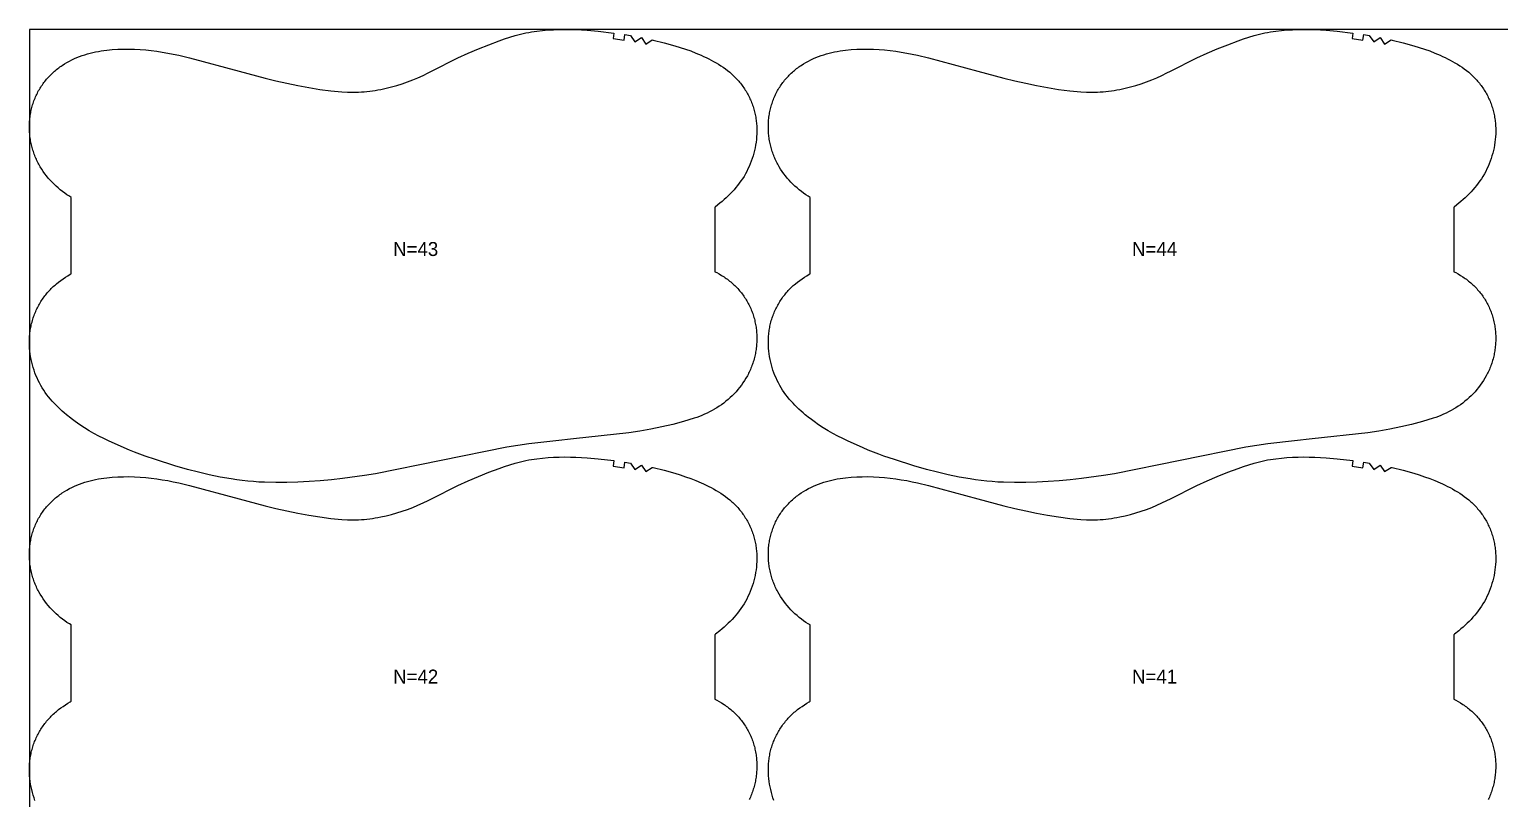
# Model space of a CAD drawing. Header units: inches. Extents: x 0 to 1851, y 0 to 1084.
# Drawn here: x 0 to 527, y 808 to 1084 of the extents above; entities that cross this region are included whole.
import ezdxf

# ---------------------------------------------------------------- set-up
doc = ezdxf.new("R2010")
doc.units = ezdxf.units.IN

msp = doc.modelspace()

# ---------------------------------------------------------------- linework, layer by layer
at = {"layer": '1'}
for points in [[(0, 0), (1850.872, 0), (1850.872, 1083.5292), (0, 1083.5292), (0, 0)], [(108.0732, 1061.5009), (112.0602, 1061.1276), (114.0587, 1061.0265), (115.0586, 1061.0023), (116.0588, 1060.9974), (117.0589, 1061.013), (118.0587, 1061.049), (119.0577, 1061.105), (120.0556, 1061.1808), (121.0519, 1061.2758), (122.0464, 1061.3898), (123.0385, 1061.5224), (124.0279, 1061.6732), (125.0143, 1061.8419), (125.9975, 1062.0279), (127.9536, 1062.4501), (129.8954, 1062.9357), (131.8218, 1063.4807), (133.7316, 1064.0818), (135.6227, 1064.7387), (137.4929, 1065.4518), (139.3398, 1066.2215), (141.1624, 1067.046), (142.9656, 1067.9138), (144.1856, 1068.5292), (153.6891, 1073.3227), (157.3288, 1074.9887), (161.0133, 1076.5544), (164.7318, 1078.0352), (168.4835, 1079.4328), (170.3726, 1080.0975), (172.2734, 1080.7267), (174.1885, 1081.3061), (175.1524, 1081.5726), (176.1209, 1081.8212), (177.0944, 1082.0506), (178.0724, 1082.2609), (179.0545, 1082.4527), (180.0403, 1082.6265), (182.0206, 1082.9224), (184.0096, 1083.1529), (186.0039, 1083.3228), (188.0019, 1083.438), (190.0023, 1083.5047), (192.0039, 1083.5292), (194.0056, 1083.5166), (196.0066, 1083.4677), (198.0062, 1083.382), (200.0037, 1083.2591), (203.9908, 1082.9075), (209.5957, 1082.2325), (209.3288, 1080.2504), (213.2465, 1079.6826), (213.5543, 1081.6587), (215.5287, 1081.3396), (217.1441, 1079.0288), (219.465, 1080.629), (221.0153, 1078.2758), (223.3796, 1079.808), (223.7405, 1079.7259), (227.6267, 1078.7678), (231.4805, 1077.6831), (233.3938, 1077.0929), (235.2948, 1076.4652), (237.18, 1075.7935), (239.0461, 1075.0715), (240.8893, 1074.2931), (241.801, 1073.8811), (242.7054, 1073.4533), (243.6019, 1073.0089), (244.4899, 1072.5474), (245.3689, 1072.0683), (246.2383, 1071.5709), (247.0973, 1071.0546), (247.9442, 1070.5183), (248.7769, 1069.9609), (249.5935, 1069.3813), (250.392, 1068.7784), (251.1703, 1068.151), (251.5513, 1067.8278), (251.9265, 1067.4981), (252.2956, 1067.1616), (252.6585, 1066.8184), (253.0149, 1066.4682), (253.3647, 1066.1112), (253.7077, 1065.7476), (254.0439, 1065.3774), (254.3731, 1065.0009), (254.6953, 1064.6183), (255.0104, 1064.2296), (255.3182, 1063.835), (255.6186, 1063.4347), (255.9117, 1063.0288), (256.1971, 1062.6176), (256.4749, 1062.201), (256.745, 1061.7794), (257.0072, 1061.3528), (257.2615, 1060.9214), (257.5077, 1060.4853), (257.7457, 1060.0448), (257.9755, 1059.6), (258.197, 1059.151), (258.4101, 1058.698), (258.6148, 1058.2412), (258.811, 1057.7806), (258.9986, 1057.3166), (259.1775, 1056.8492), (259.3478, 1056.3786), (259.5092, 1055.905), (259.6617, 1055.4285), (259.8054, 1054.9493), (259.94, 1054.4675), (260.0655, 1053.9834), (260.1819, 1053.497), (260.2891, 1053.0085), (260.387, 1052.5182), (260.4757, 1052.0261), (260.5553, 1051.5324), (260.6258, 1051.0373), (260.6873, 1050.541), (260.7399, 1050.0436), (260.7836, 1049.5452), (260.8185, 1049.046), (260.8624, 1048.0461), (260.872, 1047.0451), (260.8479, 1046.0442), (260.7908, 1045.0448), (260.7012, 1044.0481), (260.5796, 1043.055), (260.4264, 1042.0663), (260.2422, 1041.0829), (260.0274, 1040.1055), (259.7825, 1039.1349), (259.5081, 1038.172), (259.2044, 1037.2176), (258.8721, 1036.2725), (258.5111, 1035.338), (258.1215, 1034.4152), (257.7032, 1033.5054), (257.2563, 1032.6099), (256.7808, 1031.7298), (256.2766, 1030.8664), (255.7438, 1030.021), (255.1827, 1029.1945), (254.5948, 1028.3866), (253.9819, 1027.5971), (253.3457, 1026.8253), (252.6881, 1026.0708), (252.0108, 1025.3333), (251.3157, 1024.6121), (250.6045, 1023.9068), (249.8788, 1023.2171), (249.1395, 1022.5423), (248.3874, 1021.882), (247.6233, 1021.2358), (246.0618, 1019.9832), (245.872, 1019.8406), (245.872, 996.6928), (246.5253, 996.3601), (247.4018, 995.8767), (248.2618, 995.3641), (249.1039, 994.8226), (249.5178, 994.541), (249.9266, 994.2523), (250.3303, 993.9564), (250.7285, 993.6534), (251.1212, 993.3433), (251.5082, 993.0261), (251.8892, 992.702), (252.2641, 992.3708), (252.6327, 992.0326), (252.9949, 991.6875), (253.3504, 991.3354), (253.6991, 990.9766), (254.0409, 990.6111), (254.3757, 990.2391), (254.7032, 989.8608), (255.0235, 989.4762), (255.3363, 989.0856), (255.6415, 988.689), (255.939, 988.2866), (256.2287, 987.8786), (256.5103, 987.465), (256.7839, 987.0461), (257.0492, 986.6219), (257.3061, 986.1926), (257.5545, 985.7584), (257.7943, 985.3194), (258.0253, 984.8757), (258.2475, 984.4275), (258.4608, 983.9751), (258.6653, 983.5185), (258.8609, 983.058), (259.0476, 982.5938), (259.2253, 982.1261), (259.394, 981.655), (259.5537, 981.1808), (259.7044, 980.7035), (259.846, 980.2235), (259.9785, 979.7409), (260.1019, 979.2559), (260.2161, 978.7687), (260.3211, 978.2794), (260.4169, 977.7884), (260.5034, 977.2956), (260.5808, 976.8014), (260.6489, 976.3058), (260.708, 975.809), (260.7579, 975.3113), (260.7987, 974.8127), (260.8305, 974.3134), (260.8533, 973.8135), (260.8671, 973.3133), (260.872, 972.8129), (260.868, 972.3124), (260.855, 971.812), (260.8333, 971.3119), (260.8028, 970.8122), (260.7635, 970.3131), (260.7154, 969.8148), (260.6587, 969.3173), (260.5932, 968.821), (260.5191, 968.3258), (260.4363, 967.8321), (260.3448, 967.3399), (260.2447, 966.8495), (260.1359, 966.361), (260.0185, 965.8745), (259.8924, 965.3903), (259.7577, 964.9084), (259.6144, 964.4292), (259.4624, 963.9526), (259.3019, 963.4789), (259.1327, 963.0083), (258.955, 962.5409), (258.7687, 962.0769), (258.5738, 961.6165), (258.3705, 961.1597), (258.1589, 960.7066), (257.9391, 960.2574), (257.7114, 959.8121), (257.4757, 959.3708), (256.9814, 958.5007), (256.4573, 957.6479), (255.9045, 956.8131), (255.3242, 955.997), (254.7174, 955.2005), (254.0854, 954.4243), (253.4288, 953.6688), (252.7486, 952.9349), (252.0454, 952.2229), (251.3201, 951.5334), (250.5735, 950.8671), (249.8064, 950.2246), (249.0196, 949.6062), (248.2138, 949.0127), (247.3901, 948.4441), (246.5496, 947.9006), (245.872, 947.4907), (245.6931, 947.3825), (244.8218, 946.8897), (243.9367, 946.4226), (243.0387, 945.9811), (242.129, 945.5656), (241.2085, 945.1756), (240.2784, 944.8092), (239.3399, 944.4641), (238.3941, 944.1378), (236.4853, 943.532), (234.5612, 942.9728), (230.6919, 941.9429), (226.7971, 941.023), (222.8761, 940.2157), (218.9318, 939.5315), (214.9686, 938.9729), (195.0692, 936.8154), (188.732, 936.102), (179.1581, 935.0242), (171.2574, 933.7304), (124.1625, 924.2658), (120.2119, 923.6207), (112.2791, 922.5358), (108.3009, 922.0913), (104.3141, 921.7316), (100.3205, 921.4545), (96.3226, 921.2553), (92.3211, 921.135), (88.3176, 921.102), (84.3157, 921.1875), (82.3168, 921.2856), (80.3202, 921.4234), (78.3268, 921.6019), (76.3377, 921.8218), (74.3535, 922.0833), (72.3746, 922.3839), (68.4337, 923.0885), (64.5159, 923.9103), (60.6201, 924.8306), (56.745, 925.835), (52.2081, 927.1211), (45.2497, 929.3059), (41.4579, 930.5936), (39.5767, 931.2764), (37.7102, 931.9963), (35.8608, 932.7581), (34.0249, 933.5533), (28.4189, 936.102), (26.7328, 936.8686), (24.9333, 937.744), (23.1601, 938.6684), (22.286, 939.1539), (21.4207, 939.6552), (19.7165, 940.703), (18.0468, 941.8069), (16.4112, 942.9619), (15, 944.0219), (14.8102, 944.1644), (13.2487, 945.417), (12.4845, 946.0633), (11.7325, 946.7236), (10.9932, 947.3983), (10.2675, 948.0881), (9.5563, 948.7933), (8.8611, 949.5145), (8.1839, 950.2521), (7.5262, 951.0065), (6.8901, 951.7783), (6.2771, 952.5679), (5.6892, 953.3757), (5.1282, 954.2023), (4.5954, 955.0477), (4.0912, 955.9111), (3.6157, 956.7911), (3.1688, 957.6867), (2.7505, 958.5964), (2.3609, 959.5192), (1.9999, 960.4538), (1.6675, 961.3988), (1.3639, 962.3532), (1.0894, 963.3162), (0.8446, 964.2867), (0.6298, 965.2641), (0.4456, 966.2476), (0.2924, 967.2363), (0.1708, 968.2294), (0.0812, 969.2261), (0.024, 970.2255), (0, 971.2263), (0.0096, 972.2274), (0.0535, 973.2273), (0.0884, 973.7264), (0.1321, 974.2248), (0.1847, 974.7222), (0.2462, 975.2186), (0.3167, 975.7137), (0.3963, 976.2074), (0.485, 976.6995), (0.5829, 977.1898), (0.6901, 977.6782), (0.8065, 978.1646), (0.932, 978.6488), (1.0666, 979.1305), (1.2102, 979.6097), (1.3628, 980.0862), (1.5242, 980.5599), (1.6944, 981.0305), (1.8734, 981.4978), (2.061, 981.9619), (2.2572, 982.4224), (2.4618, 982.8793), (2.675, 983.3323), (2.8965, 983.7813), (3.1263, 984.2261), (3.3643, 984.6666), (3.6105, 985.1026), (3.8648, 985.534), (4.127, 985.9606), (4.397, 986.3823), (4.6749, 986.7988), (4.9603, 987.2101), (5.2533, 987.616), (5.5538, 988.0163), (5.8616, 988.4108), (6.1767, 988.7995), (6.4989, 989.1822), (6.8281, 989.5587), (7.1643, 989.9288), (7.5073, 990.2925), (7.8571, 990.6494), (8.2134, 990.9996), (8.5763, 991.3429), (8.9455, 991.6793), (9.3207, 992.0091), (9.7017, 992.3323), (10.48, 992.9597), (11.2785, 993.5626), (12.0951, 994.1422), (12.9278, 994.6995), (13.7747, 995.2358), (14.6337, 995.7521), (15, 995.9617), (15, 1023.3095), (14.3224, 1023.7194), (13.4818, 1024.2628), (12.6582, 1024.8314), (11.8524, 1025.425), (11.0656, 1026.0433), (10.2984, 1026.6859), (9.5519, 1027.3522), (8.8266, 1028.0416), (8.1234, 1028.7536), (7.4432, 1029.4876), (6.7866, 1030.243), (6.1546, 1031.0193), (5.5478, 1031.8158), (4.9675, 1032.6318), (4.4147, 1033.4666), (3.8906, 1034.3195), (3.3963, 1035.1895), (3.1606, 1035.6308), (2.9329, 1036.0761), (2.7131, 1036.5253), (2.5015, 1036.9784), (2.2982, 1037.4352), (2.1033, 1037.8957), (1.917, 1038.3597), (1.7393, 1038.8271), (1.5701, 1039.2977), (1.4096, 1039.7713), (1.2576, 1040.2479), (1.1143, 1040.7272), (0.9796, 1041.209), (0.8535, 1041.6933), (0.7361, 1042.1797), (0.6273, 1042.6683), (0.5272, 1043.1587), (0.4357, 1043.6509), (0.3529, 1044.1446), (0.2788, 1044.6397), (0.2133, 1045.1361), (0.1566, 1045.6335), (0.1085, 1046.1319), (0.0692, 1046.631), (0.0387, 1047.1307), (0.0169, 1047.6308), (0.004, 1048.1311), (0, 1048.6316), (0.0049, 1049.132), (0.0187, 1049.6323), (0.0415, 1050.1321), (0.0733, 1050.6314), (0.1141, 1051.13), (0.164, 1051.6278), (0.223, 1052.1245), (0.2912, 1052.6201), (0.3686, 1053.1143), (0.4551, 1053.6071), (0.5509, 1054.0982), (0.6559, 1054.5874), (0.7701, 1055.0747), (0.8935, 1055.5597), (1.026, 1056.0423), (1.1676, 1056.5223), (1.3182, 1056.9995), (1.478, 1057.4737), (1.6467, 1057.9448), (1.8244, 1058.4126), (2.0111, 1058.8768), (2.2066, 1059.3373), (2.4111, 1059.7938), (2.6245, 1060.2463), (2.8467, 1060.6944), (3.0777, 1061.1381), (3.3175, 1061.5772), (3.5659, 1062.0114), (3.8228, 1062.4406), (4.0881, 1062.8648), (4.3617, 1063.2837), (4.6433, 1063.6973), (4.933, 1064.1054), (5.2305, 1064.5077), (5.5357, 1064.9043), (5.8485, 1065.295), (6.1688, 1065.6795), (6.4963, 1066.0579), (6.8311, 1066.4299), (7.1729, 1066.7953), (7.5216, 1067.1542), (7.8771, 1067.5062), (8.2393, 1067.8513), (8.6079, 1068.1895), (8.9828, 1068.5207), (9.3638, 1068.8449), (9.7508, 1069.162), (10.1435, 1069.4721), (10.5417, 1069.7751), (10.9454, 1070.071), (11.3542, 1070.3597), (11.7681, 1070.6413), (12.6102, 1071.1829), (13.4702, 1071.6955), (14.3467, 1072.1789), (15.2383, 1072.633), (16.1438, 1073.0581), (17.0621, 1073.4547), (17.9922, 1073.8231), (18.9329, 1074.1639), (19.8832, 1074.4774), (20.8419, 1074.7641), (21.8079, 1075.0243), (22.7803, 1075.2588), (23.7582, 1075.4685), (24.741, 1075.6548), (25.7282, 1075.8189), (26.7189, 1075.9622), (27.7126, 1076.0858), (29.7062, 1076.2795), (31.7043, 1076.4087), (33.7047, 1076.4761), (35.7058, 1076.4831), (37.7061, 1076.4308), (39.7041, 1076.3213), (41.6988, 1076.1583), (43.6894, 1075.9463), (45.6751, 1075.6898), (47.6551, 1075.3923), (49.6282, 1075.054), (51.5935, 1074.6741), (53.5497, 1074.2517), (57.4355, 1073.293), (75.1702, 1068.5292), (84.4992, 1066.0233), (88.3893, 1065.0782), (92.2959, 1064.2038), (96.2189, 1063.4063), (100.156, 1062.6828), (104.1061, 1062.0361), (108.0732, 1061.5009)], [(373.0732, 1061.5009), (377.0602, 1061.1276), (379.0587, 1061.0265), (380.0586, 1061.0023), (381.0588, 1060.9974), (382.0589, 1061.013), (383.0587, 1061.049), (384.0577, 1061.105), (385.0556, 1061.1808), (386.0519, 1061.2758), (387.0464, 1061.3898), (388.0385, 1061.5224), (389.0279, 1061.6732), (390.0143, 1061.8419), (390.9975, 1062.0279), (392.9536, 1062.4501), (394.8954, 1062.9357), (396.8218, 1063.4807), (398.7316, 1064.0818), (400.6227, 1064.7387), (402.4929, 1065.4518), (404.3398, 1066.2215), (406.1624, 1067.046), (407.9656, 1067.9138), (409.1856, 1068.5292), (418.6891, 1073.3227), (422.3288, 1074.9887), (426.0133, 1076.5544), (429.7318, 1078.0352), (433.4835, 1079.4328), (435.3726, 1080.0975), (437.2734, 1080.7267), (439.1885, 1081.3061), (440.1524, 1081.5726), (441.1209, 1081.8212), (442.0944, 1082.0506), (443.0724, 1082.2609), (444.0545, 1082.4527), (445.0403, 1082.6265), (447.0206, 1082.9224), (449.0096, 1083.1529), (451.0039, 1083.3228), (453.0019, 1083.438), (455.0023, 1083.5047), (457.0039, 1083.5292), (459.0056, 1083.5166), (461.0066, 1083.4677), (463.0062, 1083.382), (465.0037, 1083.2591), (468.9908, 1082.9075), (474.5957, 1082.2325), (474.3288, 1080.2504), (478.2465, 1079.6826), (478.5543, 1081.6587), (480.5287, 1081.3396), (482.1441, 1079.0288), (484.465, 1080.629), (486.0153, 1078.2758), (488.3796, 1079.808), (488.7405, 1079.7259), (492.6267, 1078.7678), (496.4805, 1077.6831), (498.3938, 1077.0929), (500.2948, 1076.4652), (502.18, 1075.7935), (504.0461, 1075.0715), (505.8893, 1074.2931), (506.801, 1073.8811), (507.7054, 1073.4533), (508.6019, 1073.0089), (509.4899, 1072.5474), (510.3689, 1072.0683), (511.2383, 1071.5709), (512.0973, 1071.0546), (512.9442, 1070.5183), (513.7769, 1069.9609), (514.5935, 1069.3813), (515.392, 1068.7784), (516.1703, 1068.151), (516.5513, 1067.8278), (516.9265, 1067.4981), (517.2956, 1067.1616), (517.6585, 1066.8184), (518.0149, 1066.4682), (518.3647, 1066.1112), (518.7077, 1065.7476), (519.0439, 1065.3774), (519.3731, 1065.0009), (519.6953, 1064.6183), (520.0104, 1064.2296), (520.3182, 1063.835), (520.6186, 1063.4347), (520.9117, 1063.0288), (521.1971, 1062.6176), (521.4749, 1062.201), (521.745, 1061.7794), (522.0072, 1061.3528), (522.2615, 1060.9214), (522.5077, 1060.4853), (522.7457, 1060.0448), (522.9755, 1059.6), (523.197, 1059.151), (523.4101, 1058.698), (523.6148, 1058.2412), (523.811, 1057.7806), (523.9986, 1057.3166), (524.1775, 1056.8492), (524.3478, 1056.3786), (524.5092, 1055.905), (524.6617, 1055.4285), (524.8054, 1054.9493), (524.94, 1054.4675), (525.0655, 1053.9834), (525.1819, 1053.497), (525.2891, 1053.0085), (525.387, 1052.5182), (525.4757, 1052.0261), (525.5553, 1051.5324), (525.6258, 1051.0373), (525.6873, 1050.541), (525.7399, 1050.0436), (525.7836, 1049.5452), (525.8185, 1049.046), (525.8624, 1048.0461), (525.872, 1047.0451), (525.8479, 1046.0442), (525.7908, 1045.0448), (525.7012, 1044.0481), (525.5796, 1043.055), (525.4264, 1042.0663), (525.2422, 1041.0829), (525.0274, 1040.1055), (524.7825, 1039.1349), (524.5081, 1038.172), (524.2044, 1037.2176), (523.8721, 1036.2725), (523.5111, 1035.338), (523.1215, 1034.4152), (522.7032, 1033.5054), (522.2563, 1032.6099), (521.7808, 1031.7298), (521.2766, 1030.8664), (520.7438, 1030.021), (520.1827, 1029.1945), (519.5948, 1028.3866), (518.9819, 1027.5971), (518.3457, 1026.8253), (517.6881, 1026.0708), (517.0108, 1025.3333), (516.3157, 1024.6121), (515.6045, 1023.9068), (514.8788, 1023.2171), (514.1395, 1022.5423), (513.3874, 1021.882), (512.6233, 1021.2358), (511.0618, 1019.9832), (510.872, 1019.8406), (510.872, 996.6928), (511.5253, 996.3601), (512.4018, 995.8767), (513.2618, 995.3641), (514.1039, 994.8226), (514.5178, 994.541), (514.9266, 994.2523), (515.3303, 993.9564), (515.7285, 993.6534), (516.1212, 993.3433), (516.5082, 993.0261), (516.8892, 992.702), (517.2641, 992.3708), (517.6327, 992.0326), (517.9949, 991.6875), (518.3504, 991.3354), (518.6991, 990.9766), (519.0409, 990.6111), (519.3757, 990.2391), (519.7032, 989.8608), (520.0235, 989.4762), (520.3363, 989.0856), (520.6415, 988.689), (520.939, 988.2866), (521.2287, 987.8786), (521.5103, 987.465), (521.7839, 987.0461), (522.0492, 986.6219), (522.3061, 986.1926), (522.5545, 985.7584), (522.7943, 985.3194), (523.0253, 984.8757), (523.2475, 984.4275), (523.4608, 983.9751), (523.6653, 983.5185), (523.8609, 983.058), (524.0476, 982.5938), (524.2253, 982.1261), (524.394, 981.655), (524.5537, 981.1808), (524.7044, 980.7035), (524.846, 980.2235), (524.9785, 979.7409), (525.1019, 979.2559), (525.2161, 978.7687), (525.3211, 978.2794), (525.4169, 977.7884), (525.5034, 977.2956), (525.5808, 976.8014), (525.6489, 976.3058), (525.708, 975.809), (525.7579, 975.3113), (525.7987, 974.8127), (525.8305, 974.3134), (525.8533, 973.8135), (525.8671, 973.3133), (525.872, 972.8129), (525.868, 972.3124), (525.855, 971.812), (525.8333, 971.3119), (525.8028, 970.8122), (525.7635, 970.3131), (525.7154, 969.8148), (525.6587, 969.3173), (525.5932, 968.821), (525.5191, 968.3258), (525.4363, 967.8321), (525.3448, 967.3399), (525.2447, 966.8495), (525.1359, 966.361), (525.0185, 965.8745), (524.8924, 965.3903), (524.7577, 964.9084), (524.6144, 964.4292), (524.4624, 963.9526), (524.3019, 963.4789), (524.1327, 963.0083), (523.955, 962.5409), (523.7687, 962.0769), (523.5738, 961.6165), (523.3705, 961.1597), (523.1589, 960.7066), (522.9391, 960.2574), (522.7114, 959.8121), (522.4757, 959.3708), (521.9814, 958.5007), (521.4573, 957.6479), (520.9045, 956.8131), (520.3242, 955.997), (519.7174, 955.2005), (519.0854, 954.4243), (518.4288, 953.6688), (517.7486, 952.9349), (517.0454, 952.2229), (516.3201, 951.5334), (515.5735, 950.8671), (514.8064, 950.2246), (514.0196, 949.6062), (513.2138, 949.0127), (512.3901, 948.4441), (511.5496, 947.9006), (510.872, 947.4907), (510.6931, 947.3825), (509.8218, 946.8897), (508.9367, 946.4226), (508.0387, 945.9811), (507.129, 945.5656), (506.2085, 945.1756), (505.2784, 944.8092), (504.3399, 944.4641), (503.3941, 944.1378), (501.4853, 943.532), (499.5612, 942.9728), (495.6919, 941.9429), (491.7971, 941.023), (487.8761, 940.2157), (483.9318, 939.5315), (479.9686, 938.9729), (460.0692, 936.8154), (453.732, 936.102), (444.1581, 935.0242), (436.2574, 933.7304), (389.1625, 924.2658), (385.2119, 923.6207), (377.2791, 922.5358), (373.3009, 922.0913), (369.3141, 921.7316), (365.3205, 921.4545), (361.3226, 921.2553), (357.3211, 921.135), (353.3176, 921.102), (349.3157, 921.1875), (347.3168, 921.2856), (345.3202, 921.4234), (343.3268, 921.6019), (341.3377, 921.8218), (339.3535, 922.0833), (337.3746, 922.3839), (333.4337, 923.0885), (329.5159, 923.9103), (325.6201, 924.8306), (321.745, 925.835), (317.2081, 927.1211), (310.2497, 929.3059), (306.4579, 930.5936), (304.5767, 931.2764), (302.7102, 931.9963), (300.8608, 932.7581), (299.0249, 933.5533), (293.4189, 936.102), (291.7328, 936.8686), (289.9333, 937.744), (288.1601, 938.6684), (287.286, 939.1539), (286.4207, 939.6552), (284.7165, 940.703), (283.0468, 941.8069), (281.4112, 942.9619), (280, 944.0219), (279.8102, 944.1644), (278.2487, 945.417), (277.4845, 946.0633), (276.7325, 946.7236), (275.9932, 947.3983), (275.2675, 948.0881), (274.5563, 948.7933), (273.8611, 949.5145), (273.1839, 950.2521), (272.5262, 951.0065), (271.8901, 951.7783), (271.2771, 952.5679), (270.6892, 953.3757), (270.1282, 954.2023), (269.5954, 955.0477), (269.0912, 955.9111), (268.6157, 956.7911), (268.1688, 957.6867), (267.7505, 958.5964), (267.3609, 959.5192), (266.9999, 960.4538), (266.6675, 961.3988), (266.3639, 962.3532), (266.0894, 963.3162), (265.8446, 964.2867), (265.6298, 965.2641), (265.4456, 966.2476), (265.2924, 967.2363), (265.1708, 968.2294), (265.0812, 969.2261), (265.024, 970.2255), (265, 971.2263), (265.0096, 972.2274), (265.0535, 973.2273), (265.0884, 973.7264), (265.1321, 974.2248), (265.1847, 974.7222), (265.2462, 975.2186), (265.3167, 975.7137), (265.3963, 976.2074), (265.485, 976.6995), (265.5829, 977.1898), (265.6901, 977.6782), (265.8065, 978.1646), (265.932, 978.6488), (266.0666, 979.1305), (266.2102, 979.6097), (266.3628, 980.0862), (266.5242, 980.5599), (266.6944, 981.0305), (266.8734, 981.4978), (267.061, 981.9619), (267.2572, 982.4224), (267.4618, 982.8793), (267.675, 983.3323), (267.8965, 983.7813), (268.1263, 984.2261), (268.3643, 984.6666), (268.6105, 985.1026), (268.8648, 985.534), (269.127, 985.9606), (269.397, 986.3823), (269.6749, 986.7988), (269.9603, 987.2101), (270.2533, 987.616), (270.5538, 988.0163), (270.8616, 988.4108), (271.1767, 988.7995), (271.4989, 989.1822), (271.8281, 989.5587), (272.1643, 989.9288), (272.5073, 990.2925), (272.8571, 990.6494), (273.2134, 990.9996), (273.5763, 991.3429), (273.9455, 991.6793), (274.3207, 992.0091), (274.7017, 992.3323), (275.48, 992.9597), (276.2785, 993.5626), (277.0951, 994.1422), (277.9278, 994.6995), (278.7747, 995.2358), (279.6337, 995.7521), (280, 995.9617), (280, 1023.3095), (279.3224, 1023.7194), (278.4818, 1024.2628), (277.6582, 1024.8314), (276.8524, 1025.425), (276.0656, 1026.0433), (275.2984, 1026.6859), (274.5519, 1027.3522), (273.8266, 1028.0416), (273.1234, 1028.7536), (272.4432, 1029.4876), (271.7866, 1030.243), (271.1546, 1031.0193), (270.5478, 1031.8158), (269.9675, 1032.6318), (269.4147, 1033.4666), (268.8906, 1034.3195), (268.3963, 1035.1895), (268.1606, 1035.6308), (267.9329, 1036.0761), (267.7131, 1036.5253), (267.5015, 1036.9784), (267.2982, 1037.4352), (267.1033, 1037.8957), (266.917, 1038.3597), (266.7393, 1038.8271), (266.5701, 1039.2977), (266.4096, 1039.7713), (266.2576, 1040.2479), (266.1143, 1040.7272), (265.9796, 1041.209), (265.8535, 1041.6933), (265.7361, 1042.1797), (265.6273, 1042.6683), (265.5272, 1043.1587), (265.4357, 1043.6509), (265.3529, 1044.1446), (265.2788, 1044.6397), (265.2133, 1045.1361), (265.1566, 1045.6335), (265.1085, 1046.1319), (265.0692, 1046.631), (265.0387, 1047.1307), (265.0169, 1047.6308), (265.004, 1048.1311), (265, 1048.6316), (265.0049, 1049.132), (265.0187, 1049.6323), (265.0415, 1050.1321), (265.0733, 1050.6314), (265.1141, 1051.13), (265.164, 1051.6278), (265.223, 1052.1245), (265.2912, 1052.6201), (265.3686, 1053.1143), (265.4551, 1053.6071), (265.5509, 1054.0982), (265.6559, 1054.5874), (265.7701, 1055.0747), (265.8935, 1055.5597), (266.026, 1056.0423), (266.1676, 1056.5223), (266.3182, 1056.9995), (266.478, 1057.4737), (266.6467, 1057.9448), (266.8244, 1058.4126), (267.0111, 1058.8768), (267.2066, 1059.3373), (267.4111, 1059.7938), (267.6245, 1060.2463), (267.8467, 1060.6944), (268.0777, 1061.1381), (268.3175, 1061.5772), (268.5659, 1062.0114), (268.8228, 1062.4406), (269.0881, 1062.8648), (269.3617, 1063.2837), (269.6433, 1063.6973), (269.933, 1064.1054), (270.2305, 1064.5077), (270.5357, 1064.9043), (270.8485, 1065.295), (271.1688, 1065.6795), (271.4963, 1066.0579), (271.8311, 1066.4299), (272.1729, 1066.7953), (272.5216, 1067.1542), (272.8771, 1067.5062), (273.2393, 1067.8513), (273.6079, 1068.1895), (273.9828, 1068.5207), (274.3638, 1068.8449), (274.7508, 1069.162), (275.1435, 1069.4721), (275.5417, 1069.7751), (275.9454, 1070.071), (276.3542, 1070.3597), (276.7681, 1070.6413), (277.6102, 1071.1829), (278.4702, 1071.6955), (279.3467, 1072.1789), (280.2383, 1072.633), (281.1438, 1073.0581), (282.0621, 1073.4547), (282.9922, 1073.8231), (283.9329, 1074.1639), (284.8832, 1074.4774), (285.8419, 1074.7641), (286.8079, 1075.0243), (287.7803, 1075.2588), (288.7582, 1075.4685), (289.741, 1075.6548), (290.7282, 1075.8189), (291.7189, 1075.9622), (292.7126, 1076.0858), (294.7062, 1076.2795), (296.7043, 1076.4087), (298.7047, 1076.4761), (300.7058, 1076.4831), (302.7061, 1076.4308), (304.7041, 1076.3213), (306.6988, 1076.1583), (308.6894, 1075.9463), (310.6751, 1075.6898), (312.6551, 1075.3923), (314.6282, 1075.054), (316.5935, 1074.6741), (318.5497, 1074.2517), (322.4355, 1073.293), (340.1702, 1068.5292), (349.4992, 1066.0233), (353.3893, 1065.0782), (357.2959, 1064.2038), (361.2189, 1063.4063), (365.156, 1062.6828), (369.1061, 1062.0361), (373.0732, 1061.5009)]]:
    msp.add_lwpolyline(points, close=True, dxfattribs=at)
for points in [[(1.9999, 807.1868), (1.6675, 808.1318), (1.3639, 809.0862), (1.0894, 810.0492), (0.8446, 811.0197), (0.6298, 811.9971), (0.4456, 812.9806), (0.2924, 813.9693), (0.1708, 814.9624), (0.0812, 815.9591), (0.024, 816.9585), (0, 817.9593), (0.0096, 818.9604), (0.0535, 819.9603), (0.0884, 820.4594), (0.1321, 820.9578), (0.1847, 821.4552), (0.2462, 821.9516), (0.3167, 822.4467), (0.3963, 822.9404), (0.485, 823.4325), (0.5829, 823.9228), (0.6901, 824.4112), (0.8065, 824.8976), (0.932, 825.3818), (1.0666, 825.8635), (1.2102, 826.3427), (1.3628, 826.8192), (1.5242, 827.2929), (1.6944, 827.7635), (1.8734, 828.2308), (2.061, 828.6949), (2.2572, 829.1554), (2.4618, 829.6123), (2.675, 830.0653), (2.8965, 830.5143), (3.1263, 830.9591), (3.3643, 831.3996), (3.6105, 831.8356), (3.8648, 832.267), (4.127, 832.6936), (4.397, 833.1153), (4.6749, 833.5318), (4.9603, 833.9431), (5.2533, 834.349), (5.5538, 834.7493), (5.8616, 835.1438), (6.1767, 835.5325), (6.4989, 835.9152), (6.8281, 836.2917), (7.1643, 836.6618), (7.5073, 837.0255), (7.8571, 837.3824), (8.2134, 837.7326), (8.5763, 838.0759), (8.9455, 838.4123), (9.3207, 838.7421), (9.7017, 839.0653), (10.48, 839.6927), (11.2785, 840.2956), (12.0951, 840.8752), (12.9278, 841.4325), (13.7747, 841.9688), (14.6337, 842.4851), (15, 842.6947), (15, 870.0425), (14.3224, 870.4524), (13.4818, 870.9958), (12.6582, 871.5644), (11.8524, 872.158), (11.0656, 872.7763), (10.2984, 873.4189), (9.5519, 874.0852), (8.8266, 874.7746), (8.1234, 875.4866), (7.4432, 876.2206), (6.7866, 876.976), (6.1546, 877.7523), (5.5478, 878.5488), (4.9675, 879.3648), (4.4147, 880.1996), (3.8906, 881.0525), (3.3963, 881.9225), (3.1606, 882.3638), (2.9329, 882.8091), (2.7131, 883.2583), (2.5015, 883.7114), (2.2982, 884.1682), (2.1033, 884.6287), (1.917, 885.0927), (1.7393, 885.5601), (1.5701, 886.0307), (1.4096, 886.5043), (1.2576, 886.9809), (1.1143, 887.4602), (0.9796, 887.942), (0.8535, 888.4263), (0.7361, 888.9127), (0.6273, 889.4013), (0.5272, 889.8917), (0.4357, 890.3839), (0.3529, 890.8776), (0.2788, 891.3727), (0.2133, 891.8691), (0.1566, 892.3665), (0.1085, 892.8649), (0.0692, 893.364), (0.0387, 893.8637), (0.0169, 894.3638), (0.004, 894.8641), (0, 895.3646), (0.0049, 895.865), (0.0187, 896.3653), (0.0415, 896.8651), (0.0733, 897.3644), (0.1141, 897.863), (0.164, 898.3608), (0.223, 898.8575), (0.2912, 899.3531), (0.3686, 899.8473), (0.4551, 900.3401), (0.5509, 900.8312), (0.6559, 901.3204), (0.7701, 901.8077), (0.8935, 902.2927), (1.026, 902.7753), (1.1676, 903.2553), (1.3182, 903.7325), (1.478, 904.2067), (1.6467, 904.6778), (1.8244, 905.1456), (2.0111, 905.6098), (2.2066, 906.0703), (2.4111, 906.5268), (2.6245, 906.9793), (2.8467, 907.4274), (3.0777, 907.8711), (3.3175, 908.3102), (3.5659, 908.7444), (3.8228, 909.1736), (4.0881, 909.5978), (4.3617, 910.0167), (4.6433, 910.4303), (4.933, 910.8384), (5.2305, 911.2407), (5.5357, 911.6373), (5.8485, 912.028), (6.1688, 912.4125), (6.4963, 912.7909), (6.8311, 913.1629), (7.1729, 913.5283), (7.5216, 913.8872), (7.8771, 914.2392), (8.2393, 914.5843), (8.6079, 914.9225), (8.9828, 915.2537), (9.3638, 915.5779), (9.7508, 915.895), (10.1435, 916.2051), (10.5417, 916.5081), (10.9454, 916.804), (11.3542, 917.0927), (11.7681, 917.3743), (12.6102, 917.9159), (13.4702, 918.4285), (14.3467, 918.9119), (15.2383, 919.366), (16.1438, 919.7911), (17.0621, 920.1877), (17.9922, 920.5561), (18.9329, 920.8969), (19.8832, 921.2104), (20.8419, 921.4971), (21.8079, 921.7573), (22.7803, 921.9918), (23.7582, 922.2015), (24.741, 922.3878), (25.7282, 922.5519), (26.7189, 922.6952), (27.7126, 922.8188), (29.7062, 923.0125), (31.7043, 923.1417), (33.7047, 923.2091), (35.7058, 923.2161), (37.7061, 923.1638), (39.7041, 923.0543), (41.6988, 922.8913), (43.6894, 922.6793), (45.6751, 922.4228), (47.6551, 922.1253), (49.6282, 921.787), (51.5935, 921.4071), (53.5497, 920.9847), (57.4355, 920.026), (75.1702, 915.2622), (84.4992, 912.7563), (88.3893, 911.8112), (92.2959, 910.9368), (96.2189, 910.1393), (100.156, 909.4158), (104.1061, 908.7691), (108.0732, 908.2339), (108.0732, 908.2339), (112.0602, 907.8606), (114.0587, 907.7595), (115.0586, 907.7353), (116.0588, 907.7304), (117.0589, 907.746), (118.0587, 907.782), (119.0577, 907.838), (120.0556, 907.9138), (121.0519, 908.0088), (122.0464, 908.1228), (123.0385, 908.2554), (124.0279, 908.4062), (125.0143, 908.5749), (125.9975, 908.7609), (127.9536, 909.1831), (129.8954, 909.6687), (131.8218, 910.2137), (133.7316, 910.8148), (135.6227, 911.4717), (137.4929, 912.1848), (139.3398, 912.9545), (141.1624, 913.779), (142.9656, 914.6468), (144.1856, 915.2622), (153.6891, 920.0557), (157.3288, 921.7217), (161.0133, 923.2874), (164.7318, 924.7682), (168.4835, 926.1658), (170.3726, 926.8305), (172.2734, 927.4597), (174.1885, 928.0391), (175.1524, 928.3056), (176.1209, 928.5542), (177.0944, 928.7836), (178.0724, 928.9939), (179.0545, 929.1857), (180.0403, 929.3595), (182.0206, 929.6554), (184.0096, 929.8859), (186.0039, 930.0558), (188.0019, 930.171), (190.0023, 930.2377), (192.0039, 930.2622), (194.0056, 930.2496), (196.0066, 930.2007), (198.0062, 930.115), (200.0037, 929.9921), (203.9908, 929.6405), (209.5957, 928.9655), (209.3288, 926.9834), (213.2465, 926.4156), (213.5543, 928.3917), (215.5287, 928.0726), (217.1441, 925.7618), (219.465, 927.362), (221.0153, 925.0088), (223.3796, 926.541), (223.7405, 926.4589), (227.6267, 925.5008), (231.4805, 924.4161), (233.3938, 923.8259), (235.2948, 923.1982), (237.18, 922.5265), (239.0461, 921.8045), (240.8893, 921.0261), (241.801, 920.6141), (242.7054, 920.1863), (243.6019, 919.7419), (244.4899, 919.2804), (245.3689, 918.8013), (246.2383, 918.3039), (247.0973, 917.7876), (247.9442, 917.2513), (248.7769, 916.6939), (249.5935, 916.1143), (250.392, 915.5114), (251.1703, 914.884), (251.5513, 914.5608), (251.9265, 914.2311), (252.2956, 913.8946), (252.6585, 913.5514), (253.0149, 913.2012), (253.3647, 912.8442), (253.7077, 912.4806), (254.0439, 912.1104), (254.3731, 911.7339), (254.6953, 911.3513), (255.0104, 910.9626), (255.3182, 910.568), (255.6186, 910.1677), (255.9117, 909.7618), (256.1971, 909.3506), (256.4749, 908.934), (256.745, 908.5124), (257.0072, 908.0858), (257.2615, 907.6544), (257.5077, 907.2183), (257.7457, 906.7778), (257.9755, 906.333), (258.197, 905.884), (258.4101, 905.431), (258.6148, 904.9742), (258.811, 904.5136), (258.9986, 904.0496), (259.1775, 903.5822), (259.3478, 903.1116), (259.5092, 902.638), (259.6617, 902.1615), (259.8054, 901.6823), (259.94, 901.2005), (260.0655, 900.7164), (260.1819, 900.23), (260.2891, 899.7415), (260.387, 899.2512), (260.4757, 898.7591), (260.5553, 898.2654), (260.6258, 897.7703), (260.6873, 897.274), (260.7399, 896.7766), (260.7836, 896.2782), (260.8185, 895.779), (260.8624, 894.7791), (260.872, 893.7781), (260.8479, 892.7772), (260.7908, 891.7778), (260.7012, 890.7811), (260.5796, 889.788), (260.4264, 888.7993), (260.2422, 887.8159), (260.0274, 886.8385), (259.7825, 885.8679), (259.5081, 884.905), (259.2044, 883.9506), (258.8721, 883.0055), (258.5111, 882.071), (258.1215, 881.1482), (257.7032, 880.2384), (257.2563, 879.3429), (256.7808, 878.4628), (256.2766, 877.5994), (255.7438, 876.754), (255.1827, 875.9275), (254.5948, 875.1196), (253.9819, 874.3301), (253.3457, 873.5583), (252.6881, 872.8038), (252.0108, 872.0663), (251.3157, 871.3451), (250.6045, 870.6398), (249.8788, 869.9501), (249.1395, 869.2753), (248.3874, 868.615), (247.6233, 867.9688), (246.0618, 866.7162), (245.872, 866.5736), (245.872, 843.4258), (246.5253, 843.0931), (247.4018, 842.6097), (248.2618, 842.0971), (249.1039, 841.5556), (249.5178, 841.274), (249.9266, 840.9853), (250.3303, 840.6894), (250.7285, 840.3864), (251.1212, 840.0763), (251.5082, 839.7591), (251.8892, 839.435), (252.2641, 839.1038), (252.6327, 838.7656), (252.9949, 838.4205), (253.3504, 838.0684), (253.6991, 837.7096), (254.0409, 837.3441), (254.3757, 836.9721), (254.7032, 836.5938), (255.0235, 836.2092), (255.3363, 835.8186), (255.6415, 835.422), (255.939, 835.0196), (256.2287, 834.6116), (256.5103, 834.198), (256.7839, 833.7791), (257.0492, 833.3549), (257.3061, 832.9256), (257.5545, 832.4914), (257.7943, 832.0524), (258.0253, 831.6087), (258.2475, 831.1605), (258.4608, 830.7081), (258.6653, 830.2515), (258.8609, 829.791), (259.0476, 829.3268), (259.2253, 828.8591), (259.394, 828.388), (259.5537, 827.9138), (259.7044, 827.4365), (259.846, 826.9565), (259.9785, 826.4739), (260.1019, 825.9889), (260.2161, 825.5017), (260.3211, 825.0124), (260.4169, 824.5214), (260.5034, 824.0286), (260.5808, 823.5344), (260.6489, 823.0388), (260.708, 822.542), (260.7579, 822.0443), (260.7987, 821.5457), (260.8305, 821.0464), (260.8533, 820.5465), (260.8671, 820.0463), (260.872, 819.5459), (260.868, 819.0454), (260.855, 818.545), (260.8333, 818.0449), (260.8028, 817.5452), (260.7635, 817.0461), (260.7154, 816.5478), (260.6587, 816.0503), (260.5932, 815.554), (260.5191, 815.0588), (260.4363, 814.5651), (260.3448, 814.0729), (260.2447, 813.5825), (260.1359, 813.094), (260.0185, 812.6075), (259.8924, 812.1233), (259.7577, 811.6414), (259.6144, 811.1622), (259.4624, 810.6856), (259.3019, 810.2119), (259.1327, 809.7413), (258.955, 809.2739), (258.7687, 808.8099), (258.5738, 808.3495), (258.3705, 807.8927), (258.1589, 807.4396)], [(266.9999, 807.1868), (266.6675, 808.1318), (266.3639, 809.0862), (266.0894, 810.0492), (265.8446, 811.0197), (265.6298, 811.9971), (265.4456, 812.9806), (265.2924, 813.9693), (265.1708, 814.9624), (265.0812, 815.9591), (265.024, 816.9585), (265, 817.9593), (265.0096, 818.9604), (265.0535, 819.9603), (265.0884, 820.4594), (265.1321, 820.9578), (265.1847, 821.4552), (265.2462, 821.9516), (265.3167, 822.4467), (265.3963, 822.9404), (265.485, 823.4325), (265.5829, 823.9228), (265.6901, 824.4112), (265.8065, 824.8976), (265.932, 825.3818), (266.0666, 825.8635), (266.2102, 826.3427), (266.3628, 826.8192), (266.5242, 827.2929), (266.6944, 827.7635), (266.8734, 828.2308), (267.061, 828.6949), (267.2572, 829.1554), (267.4618, 829.6123), (267.675, 830.0653), (267.8965, 830.5143), (268.1263, 830.9591), (268.3643, 831.3996), (268.6105, 831.8356), (268.8648, 832.267), (269.127, 832.6936), (269.397, 833.1153), (269.6749, 833.5318), (269.9603, 833.9431), (270.2533, 834.349), (270.5538, 834.7493), (270.8616, 835.1438), (271.1767, 835.5325), (271.4989, 835.9152), (271.8281, 836.2917), (272.1643, 836.6618), (272.5073, 837.0255), (272.8571, 837.3824), (273.2134, 837.7326), (273.5763, 838.0759), (273.9455, 838.4123), (274.3207, 838.7421), (274.7017, 839.0653), (275.48, 839.6927), (276.2785, 840.2956), (277.0951, 840.8752), (277.9278, 841.4325), (278.7747, 841.9688), (279.6337, 842.4851), (280, 842.6947), (280, 870.0425), (279.3224, 870.4524), (278.4818, 870.9958), (277.6582, 871.5644), (276.8524, 872.158), (276.0656, 872.7763), (275.2984, 873.4189), (274.5519, 874.0852), (273.8266, 874.7746), (273.1234, 875.4866), (272.4432, 876.2206), (271.7866, 876.976), (271.1546, 877.7523), (270.5478, 878.5488), (269.9675, 879.3648), (269.4147, 880.1996), (268.8906, 881.0525), (268.3963, 881.9225), (268.1606, 882.3638), (267.9329, 882.8091), (267.7131, 883.2583), (267.5015, 883.7114), (267.2982, 884.1682), (267.1033, 884.6287), (266.917, 885.0927), (266.7393, 885.5601), (266.5701, 886.0307), (266.4096, 886.5043), (266.2576, 886.9809), (266.1143, 887.4602), (265.9796, 887.942), (265.8535, 888.4263), (265.7361, 888.9127), (265.6273, 889.4013), (265.5272, 889.8917), (265.4357, 890.3839), (265.3529, 890.8776), (265.2788, 891.3727), (265.2133, 891.8691), (265.1566, 892.3665), (265.1085, 892.8649), (265.0692, 893.364), (265.0387, 893.8637), (265.0169, 894.3638), (265.004, 894.8641), (265, 895.3646), (265.0049, 895.865), (265.0187, 896.3653), (265.0415, 896.8651), (265.0733, 897.3644), (265.1141, 897.863), (265.164, 898.3608), (265.223, 898.8575), (265.2912, 899.3531), (265.3686, 899.8473), (265.4551, 900.3401), (265.5509, 900.8312), (265.6559, 901.3204), (265.7701, 901.8077), (265.8935, 902.2927), (266.026, 902.7753), (266.1676, 903.2553), (266.3182, 903.7325), (266.478, 904.2067), (266.6467, 904.6778), (266.8244, 905.1456), (267.0111, 905.6098), (267.2066, 906.0703), (267.4111, 906.5268), (267.6245, 906.9793), (267.8467, 907.4274), (268.0777, 907.8711), (268.3175, 908.3102), (268.5659, 908.7444), (268.8228, 909.1736), (269.0881, 909.5978), (269.3617, 910.0167), (269.6433, 910.4303), (269.933, 910.8384), (270.2305, 911.2407), (270.5357, 911.6373), (270.8485, 912.028), (271.1688, 912.4125), (271.4963, 912.7909), (271.8311, 913.1629), (272.1729, 913.5283), (272.5216, 913.8872), (272.8771, 914.2392), (273.2393, 914.5843), (273.6079, 914.9225), (273.9828, 915.2537), (274.3638, 915.5779), (274.7508, 915.895), (275.1435, 916.2051), (275.5417, 916.5081), (275.9454, 916.804), (276.3542, 917.0927), (276.7681, 917.3743), (277.6102, 917.9159), (278.4702, 918.4285), (279.3467, 918.9119), (280.2383, 919.366), (281.1438, 919.7911), (282.0621, 920.1877), (282.9922, 920.5561), (283.9329, 920.8969), (284.8832, 921.2104), (285.8419, 921.4971), (286.8079, 921.7573), (287.7803, 921.9918), (288.7582, 922.2015), (289.741, 922.3878), (290.7282, 922.5519), (291.7189, 922.6952), (292.7126, 922.8188), (294.7062, 923.0125), (296.7043, 923.1417), (298.7047, 923.2091), (300.7058, 923.2161), (302.7061, 923.1638), (304.7041, 923.0543), (306.6988, 922.8913), (308.6894, 922.6793), (310.6751, 922.4228), (312.6551, 922.1253), (314.6282, 921.787), (316.5935, 921.4071), (318.5497, 920.9847), (322.4355, 920.026), (340.1702, 915.2622), (349.4992, 912.7563), (353.3893, 911.8112), (357.2959, 910.9368), (361.2189, 910.1393), (365.156, 909.4158), (369.1061, 908.7691), (373.0732, 908.2339), (373.0732, 908.2339), (377.0602, 907.8606), (379.0587, 907.7595), (380.0586, 907.7353), (381.0588, 907.7304), (382.0589, 907.746), (383.0587, 907.782), (384.0577, 907.838), (385.0556, 907.9138), (386.0519, 908.0088), (387.0464, 908.1228), (388.0385, 908.2554), (389.0279, 908.4062), (390.0143, 908.5749), (390.9975, 908.7609), (392.9536, 909.1831), (394.8954, 909.6687), (396.8218, 910.2137), (398.7316, 910.8148), (400.6227, 911.4717), (402.4929, 912.1848), (404.3398, 912.9545), (406.1624, 913.779), (407.9656, 914.6468), (409.1856, 915.2622), (418.6891, 920.0557), (422.3288, 921.7217), (426.0133, 923.2874), (429.7318, 924.7682), (433.4835, 926.1658), (435.3726, 926.8305), (437.2734, 927.4597), (439.1885, 928.0391), (440.1524, 928.3056), (441.1209, 928.5542), (442.0944, 928.7836), (443.0724, 928.9939), (444.0545, 929.1857), (445.0403, 929.3595), (447.0206, 929.6554), (449.0096, 929.8859), (451.0039, 930.0558), (453.0019, 930.171), (455.0023, 930.2377), (457.0039, 930.2622), (459.0056, 930.2496), (461.0066, 930.2007), (463.0062, 930.115), (465.0037, 929.9921), (468.9908, 929.6405), (474.5957, 928.9655), (474.3288, 926.9834), (478.2465, 926.4156), (478.5543, 928.3917), (480.5287, 928.0726), (482.1441, 925.7618), (484.465, 927.362), (486.0153, 925.0088), (488.3796, 926.541), (488.7405, 926.4589), (492.6267, 925.5008), (496.4805, 924.4161), (498.3938, 923.8259), (500.2948, 923.1982), (502.18, 922.5265), (504.0461, 921.8045), (505.8893, 921.0261), (506.801, 920.6141), (507.7054, 920.1863), (508.6019, 919.7419), (509.4899, 919.2804), (510.3689, 918.8013), (511.2383, 918.3039), (512.0973, 917.7876), (512.9442, 917.2513), (513.7769, 916.6939), (514.5935, 916.1143), (515.392, 915.5114), (516.1703, 914.884), (516.5513, 914.5608), (516.9265, 914.2311), (517.2956, 913.8946), (517.6585, 913.5514), (518.0149, 913.2012), (518.3647, 912.8442), (518.7077, 912.4806), (519.0439, 912.1104), (519.3731, 911.7339), (519.6953, 911.3513), (520.0104, 910.9626), (520.3182, 910.568), (520.6186, 910.1677), (520.9117, 909.7618), (521.1971, 909.3506), (521.4749, 908.934), (521.745, 908.5124), (522.0072, 908.0858), (522.2615, 907.6544), (522.5077, 907.2183), (522.7457, 906.7778), (522.9755, 906.333), (523.197, 905.884), (523.4101, 905.431), (523.6148, 904.9742), (523.811, 904.5136), (523.9986, 904.0496), (524.1775, 903.5822), (524.3478, 903.1116), (524.5092, 902.638), (524.6617, 902.1615), (524.8054, 901.6823), (524.94, 901.2005), (525.0655, 900.7164), (525.1819, 900.23), (525.2891, 899.7415), (525.387, 899.2512), (525.4757, 898.7591), (525.5553, 898.2654), (525.6258, 897.7703), (525.6873, 897.274), (525.7399, 896.7766), (525.7836, 896.2782), (525.8185, 895.779), (525.8624, 894.7791), (525.872, 893.7781), (525.8479, 892.7772), (525.7908, 891.7778), (525.7012, 890.7811), (525.5796, 889.788), (525.4264, 888.7993), (525.2422, 887.8159), (525.0274, 886.8385), (524.7825, 885.8679), (524.5081, 884.905), (524.2044, 883.9506), (523.8721, 883.0055), (523.5111, 882.071), (523.1215, 881.1482), (522.7032, 880.2384), (522.2563, 879.3429), (521.7808, 878.4628), (521.2766, 877.5994), (520.7438, 876.754), (520.1827, 875.9275), (519.5948, 875.1196), (518.9819, 874.3301), (518.3457, 873.5583), (517.6881, 872.8038), (517.0108, 872.0663), (516.3157, 871.3451), (515.6045, 870.6398), (514.8788, 869.9501), (514.1395, 869.2753), (513.3874, 868.615), (512.6233, 867.9688), (511.0618, 866.7162), (510.872, 866.5736), (510.872, 843.4258), (511.5253, 843.0931), (512.4018, 842.6097), (513.2618, 842.0971), (514.1039, 841.5556), (514.5178, 841.274), (514.9266, 840.9853), (515.3303, 840.6894), (515.7285, 840.3864), (516.1212, 840.0763), (516.5082, 839.7591), (516.8892, 839.435), (517.2641, 839.1038), (517.6327, 838.7656), (517.9949, 838.4205), (518.3504, 838.0684), (518.6991, 837.7096), (519.0409, 837.3441), (519.3757, 836.9721), (519.7032, 836.5938), (520.0235, 836.2092), (520.3363, 835.8186), (520.6415, 835.422), (520.939, 835.0196), (521.2287, 834.6116), (521.5103, 834.198), (521.7839, 833.7791), (522.0492, 833.3549), (522.3061, 832.9256), (522.5545, 832.4914), (522.7943, 832.0524), (523.0253, 831.6087), (523.2475, 831.1605), (523.4608, 830.7081), (523.6653, 830.2515), (523.8609, 829.791), (524.0476, 829.3268), (524.2253, 828.8591), (524.394, 828.388), (524.5537, 827.9138), (524.7044, 827.4365), (524.846, 826.9565), (524.9785, 826.4739), (525.1019, 825.9889), (525.2161, 825.5017), (525.3211, 825.0124), (525.4169, 824.5214), (525.5034, 824.0286), (525.5808, 823.5344), (525.6489, 823.0388), (525.708, 822.542), (525.7579, 822.0443), (525.7987, 821.5457), (525.8305, 821.0464), (525.8533, 820.5465), (525.8671, 820.0463), (525.872, 819.5459), (525.868, 819.0454), (525.855, 818.545), (525.8333, 818.0449), (525.8028, 817.5452), (525.7635, 817.0461), (525.7154, 816.5478), (525.6587, 816.0503), (525.5932, 815.554), (525.5191, 815.0588), (525.4363, 814.5651), (525.3448, 814.0729), (525.2447, 813.5825), (525.1359, 813.094), (525.0185, 812.6075), (524.8924, 812.1233), (524.7577, 811.6414), (524.6144, 811.1622), (524.4624, 810.6856), (524.3019, 810.2119), (524.1327, 809.7413), (523.955, 809.2739), (523.7687, 808.8099), (523.5738, 808.3495), (523.3705, 807.8927), (523.1589, 807.4396)]]:
    msp.add_lwpolyline(points, dxfattribs=at)

# ---------------------------------------------------------------- texts
for s, p in [('N=43', (130.436, 1002.3156)), ('N=44', (395.436, 1002.3156)), ('N=42', (130.436, 849.0486)), ('N=41', (395.436, 849.0486))]:
    msp.add_text(s, height=5, dxfattribs=at).set_placement(p)

doc.saveas('drawing.dxf')
